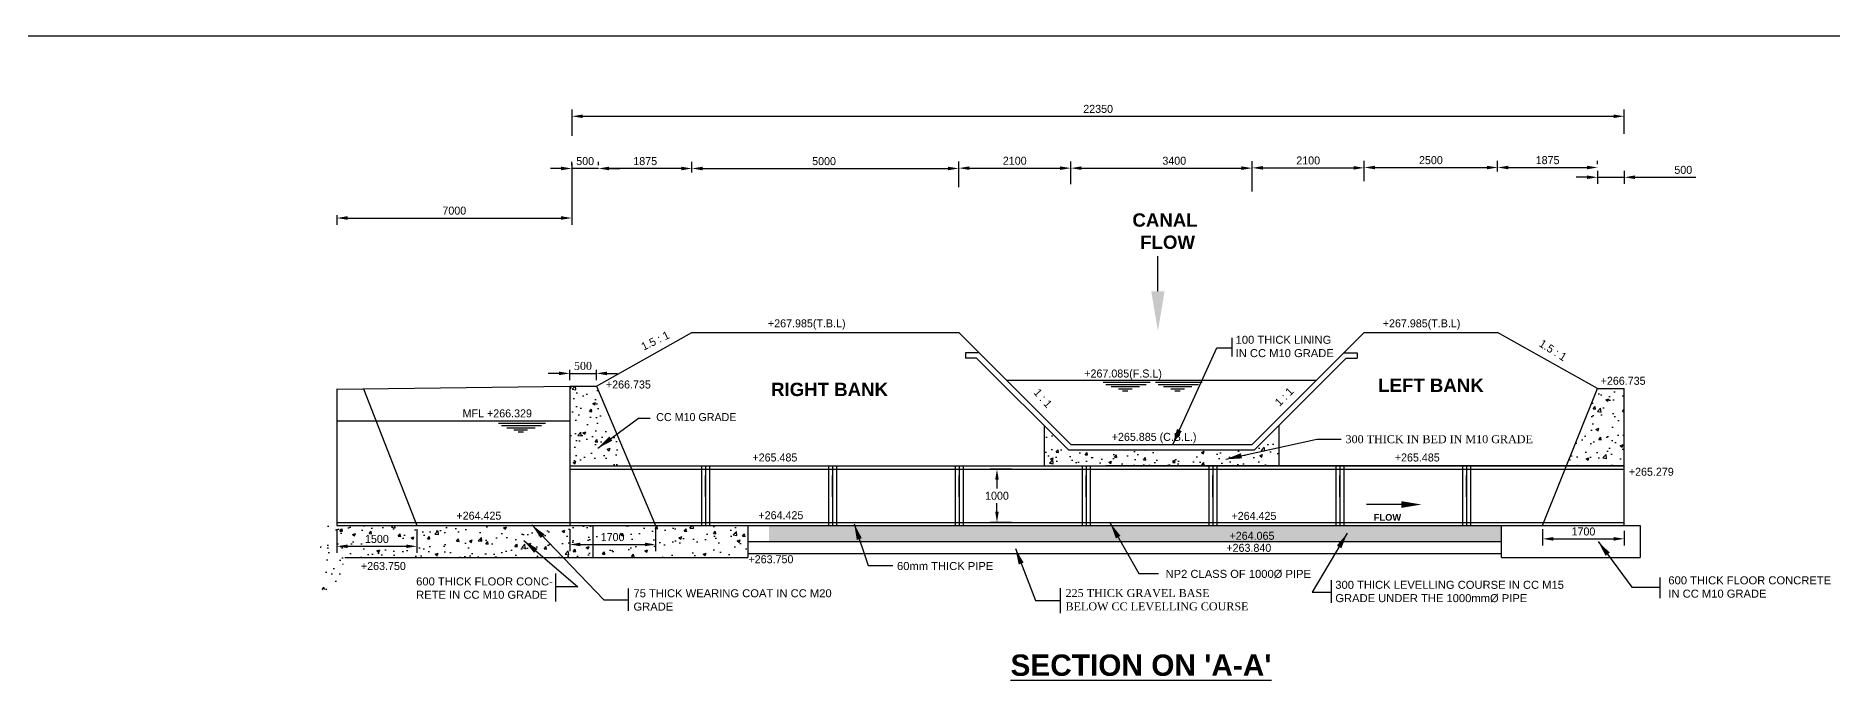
# Model space of a CAD drawing. Header units: millimetres. Extents: x 994 to 2009, y -471 to 298.
# Drawn here: x 1166.4 to 1503, y 176.8 to 297.6 of the extents above; entities that cross this region are included whole.
import ezdxf

# ---------------------------------------------------------------- set-up
doc = ezdxf.new("R2010")
doc.units = ezdxf.units.MM
doc.linetypes.add('DASHED', pattern=[19.05, 12.7, -6.35])
doc.layers.add('BASIC', color=18, linetype='Continuous')
doc.dimstyles.new('ISO-25', dxfattribs={"dimtxt": 2.5, "dimasz": 4, "dimexe": 1.25, "dimexo": 0.625, "dimtad": 1, "dimtih": 1, "dimtoh": 1, "dimtxsty": 'Standard', "dimcen": 2.5, "dimadec": 0, "dimazin": 0, "dimtfac": 1, "dimtmove": 0, "dimatfit": 3, "dimfxl": 1, "dimarcsym": 0})
pattern_1 = [(50, (0, 0), (5.46554, -0.478173), [0.5715, -6.2865]), (355, (0, 0), (-1.057285, 5.7317), [0.4572, -5.0292]), (100.451, (0.4555, -0.04), (4.408275, 5.2535), [0.4857, -5.3427]), (46.1842, (0, 1.524), (8.13237, -1.26127), [0.85725, -9.42975]), (96.6356, (0.678, 1.419), (7.122127, 7.422767), [0.72855, -8.01405]), (351.184, (0, 1.524), (7.12214, 7.422754), [0.6858, -7.5438]), (21, (0.762, 1.143), (4.548446, -3.067966), [0.5715, -6.2865]), (326, (0.762, 1.143), (1.85406, 5.52564), [0.4572, -5.0292]), (71.4514, (1.141, 0.8873), (6.402495, 2.457686), [0.4857, -5.3427]), (37.5, (0, 0), (0.092658, 2.5366512), [0, -4.96824, 0, -5.1054, 0, -5.04825]), (7.5, (0, 0), (2.00459, 3.005417), [0, -2.91084, 0, -4.85394, 0, -1.92405]), (327.5, (-1.6993, 0), (4.0677179, -0.1718623), [0, -1.905, 0, -5.9436, 0, -7.8867]), (317.5, (-2.4613, 0), (4.4438754, 0.762795), [0, -2.4765, 0, -3.94716, 0, -5.6007])]

# ---------------------------------------------------------------- blocks, each defined once
blk = doc.blocks.new('*D30')
at = {"layer": 'BASIC', "color": 0, "lineweight": -2, "transparency": 16777216}
for p, q in [((1349.25, 216.4), (1345.28, 216.4)), ((1346.53, 214.4), (1346.53, 212.77)), ((1346.53, 208.4), (1346.53, 210.02)), ((1349.25, 206.4), (1345.28, 206.4))]:
    blk.add_line(p, q, dxfattribs=at)
at = {"layer": 'BASIC', "color": 0, "transparency": 16777216}
for points in [[(1346.2, 214.4), (1346.86, 214.4), (1346.53, 216.4)], [(1346.2, 208.4), (1346.86, 208.4), (1346.53, 206.4)]]:
    blk.add_solid(points, dxfattribs=at)
at = {"layer": 'Defpoints', "color": 0, "transparency": 16777216}
for p in [(1349.87, 216.4), (1346.53, 206.4), (1349.87, 206.4)]:
    blk.add_point(p, dxfattribs=at)
at = {"layer": 'BASIC', "color": 0, "transparency": 16777216, "insert": (1346.53, 211.4), "char_height": 1.5, "attachment_point": 5}
blk.add_mtext('1000', dxfattribs=at)
blk = doc.blocks.new('*D31')
at = {"layer": 'BASIC', "color": 0, "lineweight": -2, "transparency": 16777216}
for p, q in [((1266.88, 278.89), (1266.88, 283.81)), ((1464.11, 279.28), (1464.11, 283.81)), ((1268.88, 282.56), (1462.11, 282.56))]:
    blk.add_line(p, q, dxfattribs=at)
at = {"layer": 'BASIC', "color": 0, "transparency": 16777216}
for points in [[(1268.88, 282.89), (1268.88, 282.22), (1266.88, 282.56)], [(1462.11, 282.89), (1462.11, 282.22), (1464.11, 282.56)]]:
    blk.add_solid(points, dxfattribs=at)
at = {"layer": 'Defpoints', "color": 0, "transparency": 16777216}
for p in [(1464.11, 282.56), (1266.88, 278.26), (1464.11, 278.65)]:
    blk.add_point(p, dxfattribs=at)
at = {"layer": 'BASIC', "color": 0, "transparency": 16777216, "insert": (1365.49, 283.93), "char_height": 1.5, "attachment_point": 5}
blk.add_mtext('22350', dxfattribs=at)
blk = doc.blocks.new('*D32')
at = {"layer": 'BASIC', "color": 0, "lineweight": -2, "transparency": 16777216}
for p, q in [((1266.45, 205.17), (1266.45, 201.02)), ((1268.45, 202.27), (1280.54, 202.27)), ((1282.54, 205.17), (1282.54, 201.02))]:
    blk.add_line(p, q, dxfattribs=at)
at = {"layer": 'BASIC', "color": 0, "transparency": 16777216}
for points in [[(1268.45, 202.61), (1268.45, 201.94), (1266.45, 202.27)], [(1280.54, 202.61), (1280.54, 201.94), (1282.54, 202.27)]]:
    blk.add_solid(points, dxfattribs=at)
at = {"layer": 'Defpoints', "color": 0, "transparency": 16777216}
for p in [(1266.45, 205.8), (1282.54, 205.8), (1282.54, 202.27)]:
    blk.add_point(p, dxfattribs=at)
at = {"layer": 'BASIC', "color": 0, "transparency": 16777216, "insert": (1274.49, 203.65), "char_height": 1.5, "attachment_point": 5}
blk.add_mtext('1700', dxfattribs=at)
blk = doc.blocks.new('*D33')
at = {"layer": 'BASIC', "color": 0, "lineweight": -2, "transparency": 16777216}
for p, q in [((1289.36, 272.04), (1289.36, 274.02)), ((1291.36, 272.77), (1337.36, 272.77)), ((1339.36, 270.93), (1339.36, 274.02))]:
    blk.add_line(p, q, dxfattribs=at)
at = {"layer": 'BASIC', "color": 0, "transparency": 16777216}
for points in [[(1291.36, 273.1), (1291.36, 272.43), (1289.36, 272.77)], [(1337.36, 273.1), (1337.36, 272.43), (1339.36, 272.77)]]:
    blk.add_solid(points, dxfattribs=at)
at = {"layer": 'Defpoints', "color": 0, "transparency": 16777216}
for p in [(1339.36, 272.77), (1289.36, 271.42), (1339.36, 270.31)]:
    blk.add_point(p, dxfattribs=at)
at = {"layer": 'BASIC', "color": 0, "transparency": 16777216, "insert": (1314.12, 274.14), "char_height": 1.5, "attachment_point": 5}
blk.add_mtext('5000', dxfattribs=at)
blk = doc.blocks.new('*D34')
at = {"layer": 'BASIC', "color": 0, "lineweight": -2, "transparency": 16777216}
for p, q in [((1415.36, 271.01), (1415.36, 274.2)), ((1417.36, 272.95), (1438.36, 272.95)), ((1440.36, 272.23), (1440.36, 274.2))]:
    blk.add_line(p, q, dxfattribs=at)
at = {"layer": 'BASIC', "color": 0, "transparency": 16777216}
for points in [[(1417.36, 273.28), (1417.36, 272.62), (1415.36, 272.95)], [(1438.36, 273.28), (1438.36, 272.62), (1440.36, 272.95)]]:
    blk.add_solid(points, dxfattribs=at)
at = {"layer": 'Defpoints', "color": 0, "transparency": 16777216}
for p in [(1440.36, 272.95), (1415.36, 270.39), (1440.36, 271.6)]:
    blk.add_point(p, dxfattribs=at)
at = {"layer": 'BASIC', "color": 0, "transparency": 16777216, "insert": (1427.86, 274.32), "char_height": 1.5, "attachment_point": 5}
blk.add_mtext('2500', dxfattribs=at)
blk = doc.blocks.new('*D35')
at = {"layer": 'BASIC', "color": 0, "lineweight": -2, "transparency": 16777216}
for p, q in [((1394.36, 268.48), (1394.36, 274.13)), ((1396.36, 272.88), (1413.36, 272.88)), ((1415.36, 270.39), (1415.36, 274.13))]:
    blk.add_line(p, q, dxfattribs=at)
at = {"layer": 'BASIC', "color": 0, "transparency": 16777216}
for points in [[(1396.36, 273.22), (1396.36, 272.55), (1394.36, 272.88)], [(1413.36, 273.22), (1413.36, 272.55), (1415.36, 272.88)]]:
    blk.add_solid(points, dxfattribs=at)
at = {"layer": 'Defpoints', "color": 0, "transparency": 16777216}
for p in [(1415.36, 272.88), (1415.36, 269.76), (1394.36, 267.86)]:
    blk.add_point(p, dxfattribs=at)
at = {"layer": 'BASIC', "color": 0, "transparency": 16777216, "insert": (1404.86, 274.26), "char_height": 1.5, "attachment_point": 5}
blk.add_mtext('2100', dxfattribs=at)
blk = doc.blocks.new('*D36')
at = {"layer": 'BASIC', "color": 0, "lineweight": -2, "transparency": 16777216}
for p, q in [((1360.36, 270.7), (1360.36, 274.08)), ((1362.36, 272.83), (1392.36, 272.83)), ((1394.36, 271.58), (1394.36, 274.08))]:
    blk.add_line(p, q, dxfattribs=at)
at = {"layer": 'BASIC', "color": 0, "transparency": 16777216}
for points in [[(1362.36, 273.16), (1362.36, 272.5), (1360.36, 272.83)], [(1392.36, 273.16), (1392.36, 272.5), (1394.36, 272.83)]]:
    blk.add_solid(points, dxfattribs=at)
at = {"layer": 'Defpoints', "color": 0, "transparency": 16777216}
for p in [(1394.36, 272.83), (1360.36, 270.07), (1394.36, 270.96)]:
    blk.add_point(p, dxfattribs=at)
at = {"layer": 'BASIC', "color": 0, "transparency": 16777216, "insert": (1379.76, 274.21), "char_height": 1.5, "attachment_point": 5}
blk.add_mtext('3400', dxfattribs=at)
blk = doc.blocks.new('*D37')
at = {"layer": 'BASIC', "color": 0, "lineweight": -2, "transparency": 16777216}
for p, q in [((1339.36, 269.29), (1339.36, 274.08)), ((1341.36, 272.83), (1358.36, 272.83)), ((1360.36, 269.8), (1360.36, 274.08))]:
    blk.add_line(p, q, dxfattribs=at)
at = {"layer": 'BASIC', "color": 0, "transparency": 16777216}
for points in [[(1341.36, 273.16), (1341.36, 272.5), (1339.36, 272.83)], [(1358.36, 273.16), (1358.36, 272.5), (1360.36, 272.83)]]:
    blk.add_solid(points, dxfattribs=at)
at = {"layer": 'Defpoints', "color": 0, "transparency": 16777216}
for p in [(1360.36, 272.83), (1339.36, 268.67), (1360.36, 269.18)]:
    blk.add_point(p, dxfattribs=at)
at = {"layer": 'BASIC', "color": 0, "transparency": 16777216, "insert": (1349.86, 274.21), "char_height": 1.5, "attachment_point": 5}
blk.add_mtext('2100', dxfattribs=at)
blk = doc.blocks.new('*D38')
at = {"layer": 'BASIC', "color": 0, "lineweight": -2, "transparency": 16777216}
for p, q in [((1271.84, 273.39), (1271.84, 274.02)), ((1287.36, 272.77), (1273.84, 272.77)), ((1289.36, 273.39), (1289.36, 274.02))]:
    blk.add_line(p, q, dxfattribs=at)
at = {"layer": 'BASIC', "color": 0, "transparency": 16777216}
for points in [[(1273.84, 273.1), (1273.84, 272.43), (1271.84, 272.77)], [(1287.36, 273.1), (1287.36, 272.43), (1289.36, 272.77)]]:
    blk.add_solid(points, dxfattribs=at)
at = {"layer": 'Defpoints', "color": 0, "transparency": 16777216}
for p in [(1271.84, 272.77), (1271.84, 272.77), (1289.36, 272.77)]:
    blk.add_point(p, dxfattribs=at)
at = {"layer": 'BASIC', "color": 0, "transparency": 16777216, "insert": (1280.6, 274.14), "char_height": 1.5, "attachment_point": 5}
blk.add_mtext('1875', dxfattribs=at)
blk = doc.blocks.new('*D39')
at = {"layer": 'BASIC', "color": 0, "lineweight": -2, "transparency": 16777216}
for p, q in [((1264.84, 272.77), (1262.84, 272.77)), ((1266.84, 273.39), (1266.84, 274.02)), ((1271.84, 272.77), (1266.84, 272.77)), ((1271.84, 273.39), (1271.84, 274.02)), ((1273.84, 272.77), (1275.84, 272.77))]:
    blk.add_line(p, q, dxfattribs=at)
at = {"layer": 'BASIC', "color": 0, "transparency": 16777216}
for points in [[(1264.84, 273.1), (1264.84, 272.43), (1266.84, 272.77)], [(1273.84, 273.1), (1273.84, 272.43), (1271.84, 272.77)]]:
    blk.add_solid(points, dxfattribs=at)
at = {"layer": 'Defpoints', "color": 0, "transparency": 16777216}
for p in [(1266.84, 272.77), (1266.84, 272.77), (1271.84, 272.77)]:
    blk.add_point(p, dxfattribs=at)
at = {"layer": 'BASIC', "color": 0, "transparency": 16777216, "insert": (1269.34, 274.14), "char_height": 1.5, "attachment_point": 5}
blk.add_mtext('500', dxfattribs=at)
blk = doc.blocks.new('*D40')
at = {"layer": 'BASIC', "color": 0, "lineweight": -2, "transparency": 16777216}
for p, q in [((1440.36, 273.57), (1440.36, 274.2)), ((1442.36, 272.95), (1457.11, 272.95)), ((1459.11, 273.57), (1459.11, 274.2))]:
    blk.add_line(p, q, dxfattribs=at)
at = {"layer": 'BASIC', "color": 0, "transparency": 16777216}
for points in [[(1442.36, 273.28), (1442.36, 272.62), (1440.36, 272.95)], [(1457.11, 273.28), (1457.11, 272.62), (1459.11, 272.95)]]:
    blk.add_solid(points, dxfattribs=at)
at = {"layer": 'Defpoints', "color": 0, "transparency": 16777216}
for p in [(1440.36, 272.95), (1459.11, 272.95), (1459.11, 272.95)]:
    blk.add_point(p, dxfattribs=at)
at = {"layer": 'BASIC', "color": 0, "transparency": 16777216, "insert": (1449.73, 274.32), "char_height": 1.5, "attachment_point": 5}
blk.add_mtext('1875', dxfattribs=at)
blk = doc.blocks.new('*D41')
at = {"layer": 'BASIC', "color": 0, "lineweight": -2, "transparency": 16777216}
for p, q in [((1457.11, 271.12), (1455.11, 271.12)), ((1459.11, 272.32), (1459.11, 269.87)), ((1459.11, 271.12), (1464.11, 271.12)), ((1464.11, 272.32), (1464.11, 269.87)), ((1466.11, 271.12), (1477.53, 271.12))]:
    blk.add_line(p, q, dxfattribs=at)
at = {"layer": 'BASIC', "color": 0, "transparency": 16777216}
for points in [[(1457.11, 271.46), (1457.11, 270.79), (1459.11, 271.12)], [(1466.11, 271.46), (1466.11, 270.79), (1464.11, 271.12)]]:
    blk.add_solid(points, dxfattribs=at)
at = {"layer": 'Defpoints', "color": 0, "transparency": 16777216}
for p in [(1459.11, 272.95), (1464.11, 272.95), (1464.11, 271.12)]:
    blk.add_point(p, dxfattribs=at)
at = {"layer": 'BASIC', "color": 0, "transparency": 16777216, "insert": (1475.16, 272.5), "char_height": 1.5, "attachment_point": 5}
blk.add_mtext('500', dxfattribs=at)
blk = doc.blocks.new('*D42')
at = {"layer": 'BASIC', "color": 0, "lineweight": -2, "transparency": 16777216}
for p, q in [((1222.81, 205.17), (1222.81, 200.68)), ((1237.81, 205.17), (1237.81, 200.68)), ((1224.81, 201.93), (1235.81, 201.93))]:
    blk.add_line(p, q, dxfattribs=at)
at = {"layer": 'BASIC', "color": 0, "transparency": 16777216}
for points in [[(1224.81, 202.26), (1224.81, 201.6), (1222.81, 201.93)], [(1235.81, 202.26), (1235.81, 201.6), (1237.81, 201.93)]]:
    blk.add_solid(points, dxfattribs=at)
at = {"layer": 'Defpoints', "color": 0, "transparency": 16777216}
for p in [(1222.81, 205.8), (1237.81, 205.8), (1237.81, 201.93)]:
    blk.add_point(p, dxfattribs=at)
at = {"layer": 'BASIC', "color": 0, "transparency": 16777216, "insert": (1230.31, 203.3), "char_height": 1.5, "attachment_point": 5}
blk.add_mtext('1500', dxfattribs=at)
blk = doc.blocks.new('*D44')
at = {"layer": 'BASIC', "color": 0, "lineweight": -2, "transparency": 16777216}
for p, q in [((1264.43, 234.35), (1262.43, 234.35)), ((1266.43, 234.99), (1266.43, 233.1)), ((1266.43, 234.35), (1271.43, 234.35)), ((1271.43, 234.99), (1271.43, 233.1)), ((1273.43, 234.35), (1275.43, 234.35))]:
    blk.add_line(p, q, dxfattribs=at)
at = {"layer": 'BASIC', "color": 0, "transparency": 16777216}
for points in [[(1264.43, 234.68), (1264.43, 234.01), (1266.43, 234.35)], [(1273.43, 234.68), (1273.43, 234.01), (1271.43, 234.35)]]:
    blk.add_solid(points, dxfattribs=at)
at = {"layer": 'Defpoints', "color": 0, "transparency": 16777216}
for p in [(1266.43, 235.61), (1271.43, 235.61), (1271.43, 234.35)]:
    blk.add_point(p, dxfattribs=at)
at = {"layer": 'BASIC', "color": 0, "transparency": 16777216, "insert": (1268.93, 235.74), "char_height": 1.5, "attachment_point": 5}
blk.add_mtext('{\\fTimes New Roman|b0|i0|c0|p18;500}', dxfattribs=at)
blk = doc.blocks.new('*D45')
at = {"layer": 'BASIC', "color": 0, "lineweight": -2, "transparency": 16777216}
for p, q in [((1448.79, 205.17), (1448.79, 202.08)), ((1450.79, 203.33), (1462.11, 203.33)), ((1464.11, 204.81), (1464.11, 202.08))]:
    blk.add_line(p, q, dxfattribs=at)
at = {"layer": 'BASIC', "color": 0, "transparency": 16777216}
for points in [[(1450.79, 203.66), (1450.79, 202.99), (1448.79, 203.33)], [(1462.11, 203.66), (1462.11, 202.99), (1464.11, 203.33)]]:
    blk.add_solid(points, dxfattribs=at)
at = {"layer": 'Defpoints', "color": 0, "transparency": 16777216}
for p in [(1448.79, 205.8), (1464.11, 205.43), (1464.11, 203.33)]:
    blk.add_point(p, dxfattribs=at)
at = {"layer": 'BASIC', "color": 0, "transparency": 16777216, "insert": (1456.45, 204.7), "char_height": 1.5, "attachment_point": 5}
blk.add_mtext('1700', dxfattribs=at)
blk = doc.blocks.new('*D46')
at = {"layer": 'BASIC', "color": 0, "lineweight": -2, "transparency": 16777216}
for p, q in [((1266.84, 273.68), (1266.84, 262.23)), ((1222.81, 264.03), (1222.81, 262.23)), ((1224.81, 263.48), (1264.84, 263.48))]:
    blk.add_line(p, q, dxfattribs=at)
at = {"layer": 'BASIC', "color": 0, "transparency": 16777216}
for points in [[(1224.81, 263.82), (1224.81, 263.15), (1222.81, 263.48)], [(1264.84, 263.82), (1264.84, 263.15), (1266.84, 263.48)]]:
    blk.add_solid(points, dxfattribs=at)
at = {"layer": 'Defpoints', "color": 0, "transparency": 16777216}
for p in [(1266.84, 274.31), (1222.81, 264.66), (1266.84, 263.48)]:
    blk.add_point(p, dxfattribs=at)
at = {"layer": 'BASIC', "color": 0, "transparency": 16777216, "insert": (1244.82, 264.86), "char_height": 1.5, "attachment_point": 5}
blk.add_mtext('7000', dxfattribs=at)

msp = doc.modelspace()

# ---------------------------------------------------------------- hatches: boundary and pattern name
at = {"layer": 'BASIC'}
h = msp.add_hatch(dxfattribs=at)
h.set_pattern_fill('AR-CONC', color=0, scale=0.03, style=0)
h.set_pattern_definition(pattern_1)
h.paths.add_polyline_path([(1271.446, 231.97), (1266.446, 231.97), (1266.446, 217), (1277.791, 217)])
h = msp.add_hatch(dxfattribs=at)
h.set_pattern_fill('AR-CONC', color=0, scale=0.03, style=0)
h.set_pattern_definition(pattern_1)
h.paths.add_polyline_path([(1464.107, 231.5), (1459.107, 231.5), (1453.288, 217), (1464.107, 217)])
h = msp.add_hatch(dxfattribs=at)
h.set_pattern_fill('AR-CONC', color=0, scale=0.03, style=0)
h.set_pattern_definition(pattern_1)
h.paths.add_polyline_path([(1359.942, 220), (1355.357, 224.585), (1355.357, 217), (1399.357, 217), (1399.357, 224.585), (1394.771, 220)])
h = msp.add_hatch(dxfattribs=at)
h.set_pattern_fill('AR-CONC', color=0, scale=0.03, style=0)
h.set_pattern_definition([(50, (19, 4e-12), (5.46554, -0.478173), [0.5715, -6.2865]), (355, (19, 4e-12), (-1.057285, 5.7317), [0.4572, -5.0292]), (100.451, (19.4555, -0.04), (4.408275, 5.2535), [0.4857, -5.3427]), (46.1842, (19, 1.524), (8.13237, -1.26127), [0.85725, -9.42975]), (96.6356, (19.678, 1.419), (7.122127, 7.422767), [0.72855, -8.01405]), (351.184, (19, 1.524), (7.12214, 7.422754), [0.6858, -7.5438]), (21, (19.762, 1.143), (4.548446, -3.067966), [0.5715, -6.2865]), (326, (19.762, 1.143), (1.85406, 5.52564), [0.4572, -5.0292]), (71.4514, (20.141, 0.8873), (6.402495, 2.457686), [0.4857, -5.3427]), (37.5, (19, 4e-12), (0.092658, 2.5366512), [0, -4.96824, 0, -5.1054, 0, -5.04825]), (7.5, (19, 4e-12), (2.00459, 3.005417), [0, -2.91084, 0, -4.85394, 0, -1.92405]), (327.5, (17.3007, 4e-12), (4.067718, -0.1718623), [0, -1.905, 0, -5.9436, 0, -7.8867]), (317.5, (16.5387, 4e-12), (4.443875, 0.762795), [0, -2.4765, 0, -3.94716, 0, -5.6007])])
h.paths.add_polyline_path([(1299.812, 205.8), (1270.812, 205.8), (1270.812, 199.8), (1299.812, 199.8)])
h.paths.add_polyline_path([(1270.812, 205.8), (1219.812, 205.8), (1219.812, 193.8), (1222.812, 193.8), (1224.312, 199.8), (1270.812, 199.8)])
h.paths.add_polyline_path([(1227.687, 204.43), (1232.937, 204.43), (1232.937, 202.18), (1227.687, 202.18)], flags=24)
h = msp.add_hatch(dxfattribs=at)
h.set_pattern_fill('AR-CONC', color=0, scale=0.03, style=0)
h.set_pattern_definition(pattern_1)
h.paths.add_polyline_path([(1441.107, 205.8), (1303.812, 205.8), (1303.812, 202.8), (1441.107, 202.8)])
h.paths.add_polyline_path([(1389.736, 205.024), (1400.736, 205.024), (1400.736, 202.774), (1389.736, 202.774)], flags=9)

# ---------------------------------------------------------------- linework, layer by layer
at = {"color": 0}
for p, q in [((993.616, 297.623), (2008.848, 297.623)), ((1376.693, 249.76), (1376.693, 256.307)), ((1289.357, 242), (1339.357, 242)), ((1339.357, 242), (1360.357, 221)), ((1390.577, 241.043), (1390.577, 237.493)), ((1415.357, 242), (1394.357, 221)), ((1343.137, 238.22), (1340.644, 238.22)), ((1341.644, 238.22), (1340.644, 238.22)), ((1340.644, 238.22), (1340.644, 237.22)), ((1342.721, 237.221), (1340.644, 237.221)), ((1342.721, 237.221), (1359.942, 220)), ((1411.992, 237.221), (1394.771, 220)), ((1411.577, 238.22), (1414.069, 238.22)), ((1411.992, 237.221), (1414.069, 237.221)), ((1413.069, 238.22), (1414.069, 238.22)), ((1414.069, 238.22), (1414.069, 237.22)), ((1381.329, 233), (1348.357, 233)), ((1406.357, 233), (1348.357, 233)), ((1366.426, 232.73), (1375.211, 232.73)), ((1376.231, 232.73), (1385.015, 232.73)), ((1366.932, 232.268), (1374.484, 232.268)), ((1367.941, 231.869), (1373.262, 231.869)), ((1369.298, 231.443), (1371.852, 231.443)), ((1370.069, 231.098), (1371.08, 231.098)), ((1376.736, 232.268), (1384.288, 232.268)), ((1377.746, 231.869), (1383.066, 231.869)), ((1379.102, 231.443), (1381.656, 231.443)), ((1379.874, 231.098), (1380.885, 231.098)), ((1253.131, 225.031), (1261.916, 225.031)), ((1253.637, 224.569), (1261.188, 224.569)), ((1254.646, 224.17), (1259.966, 224.17)), ((1256.003, 223.745), (1258.556, 223.745)), ((1256.774, 223.399), (1257.785, 223.399)), ((1359.942, 220), (1394.771, 220)), ((1360.357, 221), (1394.357, 221)), ((1464.107, 217), (1366.957, 217)), ((1422.331, 209.76), (1415.784, 209.76)), ((1263.804, 196.821), (1263.804, 191.565)), ((1470.754, 196.066), (1470.754, 192.175)), ((1277.427, 194.023), (1277.427, 189.821)), ((1358.364, 194.108), (1358.364, 189.397))]:
    msp.add_line(p, q, dxfattribs=at)
at = {"color": 0, "linetype": 'ByBlock'}
for p, q in [((1290.87, 217), (1292.37, 217)), ((1291.175, 217), (1291.175, 205.8)), ((1292.675, 217), (1292.675, 205.8)), ((1314.638, 217), (1316.138, 217)), ((1314.943, 217), (1314.943, 205.8)), ((1316.443, 217), (1316.443, 205.8)), ((1338.406, 217), (1339.906, 217)), ((1338.711, 217), (1338.711, 205.8)), ((1340.211, 217), (1340.211, 205.8)), ((1362.174, 217), (1363.674, 217)), ((1362.479, 217), (1362.479, 205.8)), ((1363.979, 217), (1363.979, 205.8)), ((1385.942, 217), (1387.442, 217)), ((1386.247, 217), (1386.247, 205.8)), ((1387.747, 217), (1387.747, 205.8)), ((1409.71, 217), (1411.21, 217)), ((1410.015, 217), (1410.015, 205.8)), ((1411.515, 217), (1411.515, 205.8)), ((1433.478, 217), (1434.978, 217)), ((1433.783, 217), (1433.783, 205.8)), ((1435.283, 217), (1435.283, 205.8))]:
    msp.add_line(p, q, dxfattribs=at)
at = {"color": 0, "linetype": 'DASHED'}
for p, q in [((1291.925, 217), (1291.925, 205.8)), ((1315.693, 217), (1315.693, 205.8)), ((1339.461, 217), (1339.461, 205.8)), ((1363.229, 217), (1363.229, 205.8)), ((1386.997, 217), (1386.997, 205.8)), ((1410.765, 217), (1410.765, 205.8)), ((1434.533, 217), (1434.533, 205.8))]:
    msp.add_line(p, q, dxfattribs=at)
at = {"color": 0, "lineweight": -3}
for p, q in [((1291.925, 211.18), (1291.925, 215.18)), ((1315.693, 211.18), (1315.693, 215.18)), ((1339.461, 211.18), (1339.461, 215.18)), ((1363.229, 211.18), (1363.229, 215.18)), ((1386.997, 211.18), (1386.997, 215.18)), ((1410.765, 211.18), (1410.765, 215.18)), ((1434.533, 211.18), (1434.533, 215.18))]:
    msp.add_line(p, q, dxfattribs=at)
at = {"color": 0}
for points in [[(1375.443, 249.76), (1377.943, 249.76), (1376.693, 242.26)], [(1422.331, 209.135), (1422.331, 210.385), (1426.081, 209.76)]]:
    msp.add_solid(points, dxfattribs=at)
at = {"layer": 'BASIC', "color": 0}
for p, q in [((1271.446, 231.97), (1289.357, 242)), ((1415.357, 242), (1440.357, 242)), ((1459.107, 231.5), (1440.357, 242)), ((1222.812, 231.371), (1266.446, 231.97)), ((1222.812, 231.44), (1222.812, 205.8)), ((1227.812, 231.44), (1237.812, 205.8)), ((1266.446, 231.97), (1271.446, 231.97)), ((1266.446, 231.97), (1266.446, 205.8)), ((1271.446, 231.97), (1282.538, 205.8)), ((1448.793, 205.8), (1459.107, 231.5)), ((1459.107, 231.5), (1464.107, 231.5)), ((1459.107, 231.5), (1464.107, 231.5)), ((1464.107, 205.8), (1464.107, 231.5)), ((1222.812, 225.44), (1266.446, 225.44)), ((1355.357, 224.585), (1355.357, 217)), ((1399.357, 224.585), (1399.357, 217)), ((1266.446, 217), (1464.107, 217)), ((1266.446, 216.4), (1464.107, 216.4)), ((1222.812, 206.4), (1464.107, 206.4)), ((1222.812, 205.8), (1467.107, 205.8)), ((1270.812, 205.8), (1270.812, 199.8)), ((1299.812, 205.8), (1299.812, 199.8)), ((1441.107, 199.8), (1441.107, 205.8)), ((1467.107, 205.8), (1467.107, 199.8)), ((1299.812, 202.8), (1441.107, 202.8)), ((1224.312, 199.8), (1299.812, 199.8)), ((1299.812, 200.55), (1441.107, 200.55)), ((1441.107, 199.8), (1467.107, 199.8)), ((1409.209, 191.315), (1409.209, 195.55)), ((1267.971, 194.331), (1263.804, 194.331))]:
    msp.add_line(p, q, dxfattribs=at)

# ---------------------------------------------------------------- texts
at = {"color": 0}
for s, insert, char_height, width, attachment_point in [('{\\fArial|b1|i0|c0|p34;CANAL\\P FLOW}', (1378.024, 261.004), 2.5, 21.80415, 5), ('+267.985(T.B.L)', (1303.602, 244.48), 1.5, 40.8919, 1), ('+267.985(T.B.L)', (1418.837, 244.48), 1.5, 40.8919, 1), ('{\\fArial|b0|i0|c0|p34;100 THICK LINING\\PIN CC M10 GRADE }', (1391.26, 241.4), 1.5, 40.8919, 1), ('+266.735', (1273.236, 233.017), 1.5, 40.8919, 1), ('{\\fArial|b1|i0|c0|p34;RIGHT BANK}', (1304.19, 232.597), 2.5, 25.2057, 1), ('+267.085(F.S.L)', (1362.891, 235.077), 1.5, 40.8919, 1), ('{\\fArial|b1|i0|c0|p34;LEFT BANK}', (1417.974, 233.362), 2.5, 25.2057, 1), ('+266.735', (1459.676, 233.711), 1.5, 40.8919, 1), ('MFL +266.329', (1246.378, 227.601), 1.5, 40.8919, 1), ('CC M10 GRADE ', (1282.659, 226.908), 1.5, 40.8919, 1), ('+265.885 (C.B.L.)', (1368.038, 223.199), 1.5, 40.8919, 1), ('{\\fTimes New Roman|b0|i0|c0|p18;300 THICK IN BED IN M10 GRADE}', (1411.86, 222.765), 1.5, 40.8919, 1), ('+265.485', (1300.695, 219.332), 1.5, 40.8919, 1), ('+265.485', (1421.089, 219.332), 1.5, 40.8919, 1), ('+265.279', (1464.954, 216.654), 1.5, 40.8919, 1), ('+264.425', (1245.212, 208.42), 1.5, 40.8919, 1), ('+264.425', (1301.818, 208.505), 1.5, 38.8919, 1), ('+264.425', (1390.48, 208.383), 1.5, 40.8919, 1), ('{\\fArial|b1|i0|c0|p34;FLOW}', (1417.148, 207.977), 1.25, 6.4524, 1), ('+263.840', (1389.517, 202.393), 1.5, 40.8919, 1), ('+264.065', (1390.111, 204.649), 1.5, 40.8919, 1), ('+263.750', (1227.317, 198.989), 1.5, 40.8919, 1), ('+263.750', (1299.953, 200.253), 1.5, 40.8919, 1), ('{\\fArial|b0|i0|c0|p34;60mm THICK PIPE}', (1327.793, 198.981), 1.5, 40.8919, 1), ('{\\fArial|b0|i0|c0|p34;600 THICK FLOOR CONC-\\PRETE IN CC M10 GRADE }', (1237.671, 196.094), 1.5, 40.8919, 1), ('{\\fArial|b0|i0|c0|p34;NP2 CLASS OF 1000%%C PIPE}', (1378.134, 197.511), 1.5, 40.8919, 1), ('{\\fArial|b0|i0|c0|p34;300 THICK LEVELLING COURSE IN CC M15 GRADE UNDER THE 1000mm%%C PIPE}', (1409.944, 195.459), 1.5, 43.8919, 1), ('{\\fArial|b0|i0|c0|p34;600 THICK FLOOR CONCRETE \\PIN CC M10 GRADE }', (1472.367, 196.3), 1.5, 40.8919, 1), ('{\\fArial|b0|i0|c0|p34;75 THICK WEARING COAT IN CC M20 GRADE }', (1278.404, 193.874), 1.5, 40.8919, 1), ('{\\fTimes New Roman|b0|i0|c0|p18;225 THICK GRAVEL BASE \\PBELOW CC LEVELLING COURSE}', (1359.378, 193.916), 1.5, 40.8919, 1), ("{\\fArial|b1|i0|c0|p34;\\LSECTION ON 'A-A'}", (1349.061, 181.646), 4, 48.5646, 1)]:
    msp.add_mtext(s, dxfattribs=dict(at, insert=insert, char_height=char_height, width=width, attachment_point=attachment_point))
at = {"color": 0, "char_height": 1.5}
for s, insert, width, attachment_point, rotation in [('1.5 : 1', (1284.66, 242.376), 40.8919, 3, 25.87886), ('1.5 : 1', (1448.777, 240.81), 43.24448, 1, 327.78695), ('1 : 1', (1354.431, 231.67), 40.8919, 1, 311.2163), ('1 : 1', (1401.191, 231.9), 40.8919, 3, 45.28338)]:
    msp.add_mtext(s, dxfattribs=dict(at, insert=insert, width=width, attachment_point=attachment_point, rotation=rotation))

# ---------------------------------------------------------------- dimensions: what is measured, and where the dimension line sits
at = {"layer": 'BASIC', "color": 0}
for base, p1, p2, text, picture, middle in [((1464.107, 282.556), (1266.875, 278.262), (1464.107, 278.653), '22350', '*D31', (1365.491, 283.931)), ((1266.836, 263.482), (1222.812, 264.657), (1266.836, 274.307), '7000', '*D46', (1244.824, 264.857)), ((1266.836, 272.768), (1271.836, 272.768), (1266.836, 272.768), '500', '*D39', (1269.336, 274.143)), ((1271.836, 272.768), (1289.357, 272.768), (1271.836, 272.768), '1875', '*D38', (1280.596, 274.143)), ((1459.107, 272.949), (1440.357, 272.949), (1459.107, 272.949), '1875', '*D40', (1449.732, 274.324)), ((1282.538, 202.273), (1266.446, 205.8), (1282.538, 205.8), '1700', '*D32', (1274.492, 203.648)), ((1464.107, 203.327), (1448.793, 205.8), (1464.107, 205.432), '1700', '*D45', (1456.45, 204.702))]:
    dim = msp.add_linear_dim(base=base, p1=p1, p2=p2, text=text, dimstyle='ISO-25', override={"dimtxt": 1.5, "dimasz": 2}, dxfattribs=at)
    dim.commit()
    dim.dimension.update_dxf_attribs({"geometry": picture, "text_midpoint": middle})
for base, p1, p2, text, picture, middle in [((1339.357, 272.768), (1289.357, 271.419), (1339.357, 270.309), '5000', '*D33', (1314.117, 272.768)), ((1360.357, 272.831), (1339.357, 268.668), (1360.357, 269.177), '2100', '*D37', (1349.857, 272.831)), ((1394.357, 272.831), (1360.357, 270.074), (1394.357, 270.956), '3400', '*D36', (1379.758, 272.831)), ((1415.357, 272.884), (1394.357, 267.855), (1415.357, 269.762), '2100', '*D35', (1404.857, 272.884)), ((1440.357, 272.949), (1415.357, 270.387), (1440.357, 271.603), '2500', '*D34', (1427.857, 272.949)), ((1464.107, 271.122), (1459.107, 272.949), (1464.107, 272.949), '500', '*D41', (1475.158, 271.122)), ((1271.434, 234.348), (1266.434, 235.613), (1271.434, 235.613), '{\\fTimes New Roman|b0|i0|c0|p18;500}', '*D44', (1268.934, 234.348)), ((1237.812, 201.93), (1222.812, 205.8), (1237.812, 205.8), '1500', '*D42', (1230.312, 201.93))]:
    dim = msp.add_linear_dim(base=base, p1=p1, p2=p2, text=text, dimstyle='ISO-25', override={"dimtxt": 1.5, "dimasz": 2}, dxfattribs=at)
    dim.commit()
    dim.dimension.update_dxf_attribs({"geometry": picture, "text_midpoint": middle, "dimtype": 160})
dim = msp.add_linear_dim(base=(1346.53, 206.4), p1=(1349.871, 216.4), p2=(1349.871, 206.4), angle=90, text='1000', dimstyle='ISO-25', override={"dimtxt": 1.5, "dimasz": 2}, dxfattribs=at)
dim.commit()
dim.dimension.update_dxf_attribs({"geometry": '*D30', "text_midpoint": (1346.53, 211.4), "dimtype": 160})

# ---------------------------------------------------------------- leaders
at = {"color": 0}
for points in [[(1379.472, 221), (1387.768, 239.15), (1390.577, 239.15)], [(1271.75, 220.353), (1279.368, 225.952), (1281.557, 225.952)], [(1389.423, 218.241), (1406.457, 222.042), (1411.068, 222.042)], [(1259.32, 205.975), (1272.817, 191.922), (1277.427, 191.922)], [(1319.774, 206.141), (1322.374, 198.334), (1326.985, 198.334)], [(1367.774, 206.267), (1373.107, 196.814), (1376.774, 196.814)], [(1257.826, 203.026), (1267.971, 194.331)], [(1412.19, 204.387), (1405.61, 193.361), (1409.209, 193.361)], [(1459.2, 202.856), (1465.545, 194.298), (1470.754, 194.298)], [(1349.979, 201.497), (1353.753, 191.752), (1358.364, 191.752)]]:
    msp.add_leader(points, dimstyle='ISO-25', override={"dimasz": 3, "dimjust": 2}, dxfattribs=at)

doc.saveas('drawing.dxf')
